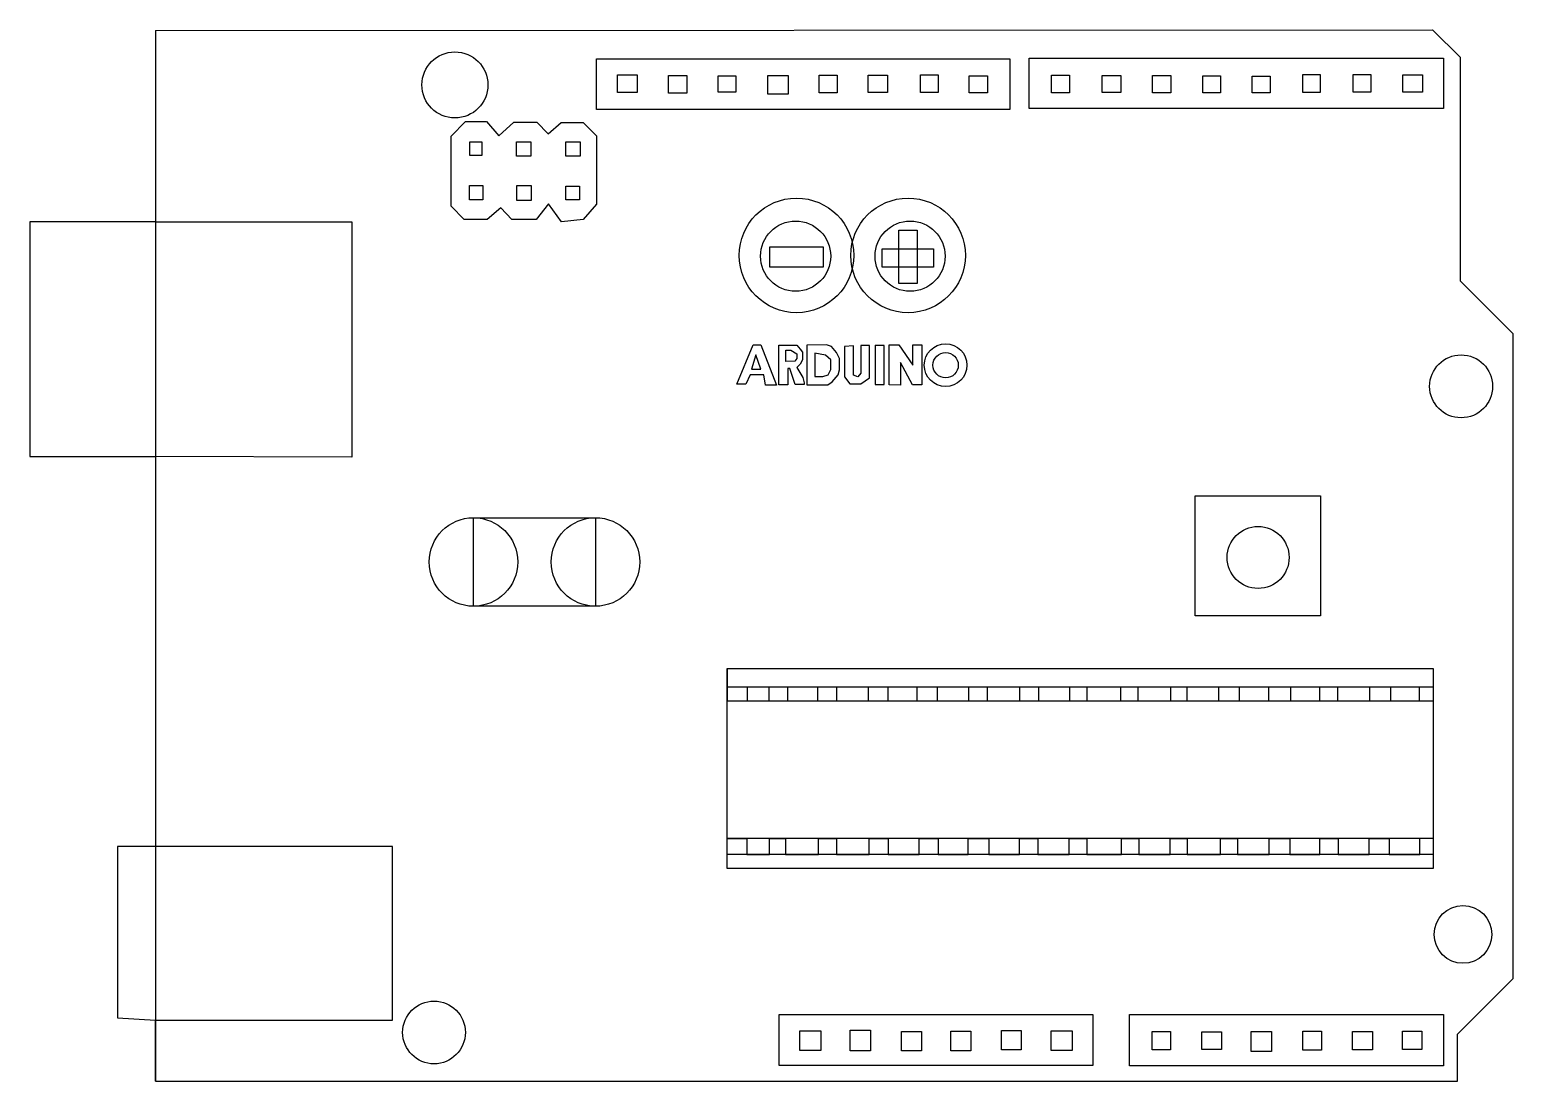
# Model space of a CAD drawing. Header units: millimetres. Extents: x 1492 to 2464, y 1190 to 1879.
import ezdxf

# ---------------------------------------------------------------- set-up
doc = ezdxf.new("R2010")
doc.units = ezdxf.units.MM

msp = doc.modelspace()

# ---------------------------------------------------------------- linework, layer by layer
for p, q in [((1574.4, 1878.4), (2410.76, 1878.93)), ((1574.4, 1878.4), (1574.4, 1753.07)), ((2428.93, 1860.77), (2410.76, 1878.93)), ((2428.93, 1714.36), (2428.93, 1860.77)), ((1767.93, 1809.28), (1777.37, 1818.84)), ((1777.37, 1818.84), (1791.17, 1818.84)), ((1791.17, 1818.84), (1799.29, 1809.52)), ((1799.29, 1809.52), (1809.09, 1818.48)), ((1809.09, 1818.48), (1823.98, 1818.48)), ((1823.98, 1818.48), (1831.61, 1810.73)), ((1831.61, 1810.73), (1840.08, 1818.24)), ((1840.08, 1818.24), (1854.37, 1818.24)), ((1854.37, 1818.24), (1863.21, 1809.52)), ((1767.93, 1763.43), (1767.93, 1809.28)), ((1863.21, 1809.52), (1863.21, 1764.64)), ((1776.53, 1754.59), (1767.93, 1763.43)), ((1800.5, 1762.22), (1791.66, 1754.59)), ((1807.64, 1754.59), (1800.5, 1762.22)), ((1831.73, 1764.88), (1823.74, 1754.59)), ((1840.2, 1753.02), (1831.73, 1764.88)), ((1863.21, 1764.64), (1854.37, 1754.72)), ((1574.4, 1753.07), (1491.93, 1753.07)), ((1491.93, 1753.07), (1491.93, 1599.51)), ((1574.4, 1753.07), (1574.4, 1190.38)), ((1574.4, 1753.07), (1702.85, 1753.07)), ((1702.85, 1753.07), (1702.85, 1599.03)), ((1791.66, 1754.59), (1776.53, 1754.59)), ((1823.74, 1754.59), (1807.64, 1754.59)), ((1854.37, 1754.72), (1840.2, 1753.02)), ((2463.63, 1679.69), (2428.93, 1714.36)), ((1955.17, 1646.76), (1965.8, 1672.54)), ((1965.8, 1672.54), (1970.89, 1672.54)), ((1970.89, 1672.54), (1980.96, 1646.11)), ((1982.6, 1646.46), (1982.6, 1672.32)), ((1982.6, 1672.32), (1994.42, 1672.32)), ((1994.42, 1672.32), (1996.52, 1669.8)), ((2013.81, 1672.65), (2000.92, 1672.41)), ((2000.92, 1672.41), (2000.92, 1646.37)), ((2017.17, 1671.57), (2013.81, 1672.65)), ((2020.44, 1667.56), (2017.17, 1671.57)), ((2031.57, 1671.95), (2025.52, 1671.57)), ((2025.52, 1671.57), (2025.52, 1651.62)), ((2031.57, 1652.74), (2031.57, 1671.95)), ((2041.89, 1672.17), (2036.21, 1672.17)), ((2036.21, 1672.17), (2036.21, 1654.01)), ((2041.89, 1650.95), (2041.89, 1672.17)), ((2045.66, 1672.43), (2045.66, 1646.54)), ((2051.64, 1672.25), (2045.66, 1672.25)), ((2051.64, 1646.54), (2051.64, 1672.25)), ((2054.82, 1646.4), (2054.82, 1672.53)), ((2054.82, 1672.53), (2061.28, 1672.53)), ((2061.28, 1672.53), (2070.25, 1659.35)), ((2070.25, 1659.35), (2070.25, 1672.53)), ((2070.25, 1672.53), (2076.33, 1672.53)), ((2076.33, 1672.53), (2076.33, 1646.31)), ((2463.63, 1257.8), (2463.63, 1679.69)), ((1967.53, 1666.06), (1964.68, 1656.55)), ((1970.79, 1656.55), (1967.53, 1666.06)), ((1987.22, 1661.77), (1987.22, 1669.15)), ((1987.22, 1669.15), (1990.35, 1669.15)), ((1993.06, 1661.82), (1987.22, 1661.77)), ((1990.35, 1669.15), (1994.28, 1666.63)), ((1994.28, 1663.68), (1993.06, 1661.82)), ((1994.28, 1666.63), (1994.28, 1663.68)), ((1996.52, 1669.8), (1998.19, 1667.8)), ((1998.19, 1662.84), (1996.57, 1659.95)), ((1998.19, 1667.8), (1998.19, 1665.41)), ((1998.19, 1665.41), (1998.19, 1662.84)), ((2006.1, 1667.05), (2006.1, 1651.83)), ((2013.06, 1665.93), (2006.1, 1667.05)), ((2016.61, 1662.75), (2013.06, 1665.93)), ((2016.61, 1656.5), (2016.61, 1662.75)), ((2022.26, 1663.64), (2020.44, 1667.56)), ((2022.26, 1656.17), (2022.26, 1663.64)), ((1963.7, 1652.92), (1960.9, 1646.76)), ((1972.66, 1652.92), (1963.7, 1652.92)), ((1964.68, 1656.55), (1970.79, 1656.55)), ((1973.78, 1646.11), (1972.66, 1652.92)), ((1989.79, 1657.04), (1988.44, 1657.04)), ((1988.44, 1657.04), (1988.44, 1646.41)), ((1990.21, 1655.75), (1989.79, 1657.04)), ((1993.25, 1646.55), (1990.21, 1655.75)), ((1996.57, 1659.95), (1994.37, 1657.76)), ((1994.37, 1657.76), (1998.34, 1651.13)), ((2011.33, 1651.83), (2014.93, 1652.9)), ((2014.93, 1652.9), (2016.61, 1656.5)), ((2017.59, 1648.37), (2021.47, 1653.04)), ((2021.47, 1653.04), (2022.26, 1656.17)), ((2034.26, 1651.62), (2031.57, 1652.74)), ((2036.21, 1654.01), (2034.26, 1651.62)), ((2070.11, 1646.31), (2062.3, 1660.98)), ((2062.3, 1660.98), (2062.3, 1646.26)), ((1960.9, 1646.76), (1955.17, 1646.76)), ((1980.96, 1646.11), (1973.78, 1646.11)), ((1988.44, 1646.41), (1982.6, 1646.46)), ((1999.18, 1646.55), (1993.25, 1646.55)), ((1998.34, 1651.13), (1999.18, 1647.72)), ((1999.18, 1647.72), (1999.18, 1646.55)), ((2000.92, 1646.37), (2014.7, 1646.37)), ((2006.1, 1651.83), (2011.33, 1651.83)), ((2014.7, 1646.37), (2017.59, 1648.37)), ((2025.52, 1651.62), (2029.18, 1646.99)), ((2029.18, 1646.99), (2036.36, 1646.99)), ((2036.36, 1646.99), (2041.89, 1650.95)), ((2045.66, 1646.54), (2051.64, 1646.54)), ((2062.3, 1646.26), (2054.82, 1646.4)), ((2076.33, 1646.31), (2070.11, 1646.31)), ((1491.93, 1599.51), (1574.4, 1599.51)), ((1702.85, 1599.03), (1574.4, 1599.51)), ((2255.33, 1496.34), (2255.33, 1573.77)), ((2255.33, 1573.77), (2337.39, 1573.77)), ((2337.39, 1573.77), (2337.39, 1495.25)), ((1782.59, 1530.43), (1782.59, 1559.42)), ((1782.59, 1559.42), (1862.49, 1559.42)), ((1782.59, 1501.44), (1782.59, 1559.42)), ((1862.49, 1559.42), (1862.49, 1501.44)), ((1862.49, 1501.44), (1782.59, 1501.44)), ((2255.33, 1495.25), (2255.33, 1496.34)), ((2337.39, 1495.25), (2255.33, 1495.25)), ((1948.74, 1460.68), (1948.74, 1439.44)), ((1948.74, 1460.68), (1948.74, 1448.74)), ((1948.74, 1448.74), (2411.06, 1448.74)), ((1948.74, 1448.74), (1961.79, 1448.74)), ((1961.79, 1448.74), (1961.79, 1439.44)), ((1976.17, 1439.44), (1976.17, 1448.74)), ((1976.17, 1448.74), (1988.21, 1448.74)), ((1988.21, 1448.74), (1988.21, 1439.44)), ((2008.22, 1439.44), (2008.22, 1448.74)), ((2008.22, 1448.74), (2020.46, 1448.74)), ((2020.46, 1448.74), (2020.46, 1439.44)), ((2041.25, 1439.44), (2041.25, 1448.74)), ((2041.25, 1448.74), (2053.88, 1448.74)), ((2053.88, 1448.74), (2053.88, 1439.44)), ((2073.12, 1439.44), (2073.12, 1448.74)), ((2073.12, 1448.74), (2086.33, 1448.74)), ((2086.33, 1448.74), (2086.33, 1439.44)), ((2107.12, 1439.44), (2107.12, 1448.74)), ((2107.12, 1448.74), (2118.97, 1448.74)), ((2118.97, 1448.74), (2118.97, 1439.44)), ((2140.34, 1439.44), (2140.34, 1448.74)), ((2140.34, 1448.74), (2152.58, 1448.74)), ((2152.58, 1448.74), (2152.58, 1439.44)), ((2173.18, 1439.44), (2173.18, 1448.74)), ((2173.18, 1448.74), (2184.25, 1448.74)), ((2184.25, 1448.74), (2184.25, 1439.44)), ((2206.59, 1439.44), (2206.59, 1448.74)), ((2206.59, 1448.74), (2217.67, 1448.74)), ((2217.67, 1448.74), (2217.67, 1439.44)), ((2239.23, 1439.44), (2239.23, 1448.74)), ((2239.23, 1448.74), (2249.72, 1448.74)), ((2249.72, 1448.74), (2249.72, 1439.44)), ((2270.71, 1439.44), (2270.71, 1448.74)), ((2270.71, 1448.74), (2283.99, 1448.74)), ((2283.99, 1448.74), (2283.99, 1439.44)), ((2303.42, 1439.44), (2303.42, 1448.74)), ((2303.42, 1448.74), (2317.6, 1448.74)), ((2317.6, 1448.74), (2317.6, 1439.44)), ((2336.84, 1439.44), (2336.84, 1448.74)), ((2336.84, 1448.74), (2348.5, 1448.74)), ((2348.5, 1448.74), (2348.5, 1439.44)), ((2369.67, 1439.44), (2369.67, 1448.74)), ((2369.67, 1448.74), (2383.27, 1448.74)), ((2383.27, 1448.74), (2383.27, 1439.44)), ((2402.12, 1439.44), (2402.12, 1448.74)), ((2411.06, 1448.74), (2411.06, 1338.85)), ((1948.74, 1439.44), (2411.06, 1439.44)), ((1961.79, 1439.44), (1976.17, 1439.44)), ((1988.21, 1439.44), (2008.22, 1439.44)), ((2020.46, 1439.44), (2041.25, 1439.44)), ((2053.88, 1439.44), (2073.12, 1439.44)), ((2086.33, 1439.44), (2107.12, 1439.44)), ((2118.97, 1439.44), (2140.34, 1439.44)), ((2152.58, 1439.44), (2173.18, 1439.44)), ((2184.25, 1439.44), (2206.59, 1439.44)), ((2217.67, 1439.44), (2239.23, 1439.44)), ((2249.72, 1439.44), (2270.71, 1439.44)), ((2283.99, 1439.44), (2303.42, 1439.44)), ((2317.6, 1439.44), (2336.84, 1439.44)), ((2348.5, 1439.44), (2369.67, 1439.44)), ((2383.27, 1439.44), (2402.12, 1439.44)), ((2411.06, 1439.44), (2411.06, 1349.41)), ((1574.4, 1344.03), (1549.44, 1344.03)), ((1549.44, 1344.03), (1549.44, 1231.91)), ((1729.47, 1344.03), (1574.4, 1344.03)), ((1729.47, 1230.4), (1729.47, 1344.03)), ((2411.06, 1349.41), (1948.74, 1349.41)), ((1948.74, 1349.41), (1961.61, 1349.41)), ((1961.61, 1349.41), (1961.61, 1338.85)), ((1976.37, 1338.85), (1976.37, 1349.41)), ((1976.37, 1349.41), (1986.86, 1349.41)), ((1986.86, 1349.41), (1986.86, 1338.85)), ((2008.62, 1338.85), (2008.62, 1349.41)), ((2008.62, 1349.41), (2020.28, 1349.41)), ((2020.28, 1349.41), (2020.28, 1338.85)), ((2041.65, 1338.85), (2041.65, 1349.41)), ((2041.65, 1349.41), (2054.09, 1349.41)), ((2054.09, 1349.41), (2054.09, 1338.85)), ((2074.49, 1338.85), (2074.49, 1349.41)), ((2074.49, 1349.41), (2086.92, 1349.41)), ((2086.92, 1349.41), (2086.92, 1338.85)), ((2106.55, 1338.85), (2106.55, 1349.41)), ((2106.55, 1349.41), (2120.15, 1349.41)), ((2120.15, 1349.41), (2120.15, 1338.85)), ((2140.16, 1338.85), (2140.16, 1349.41)), ((2140.16, 1349.41), (2152.2, 1349.41)), ((2152.2, 1349.41), (2152.2, 1338.85)), ((2172.8, 1338.85), (2172.8, 1349.41)), ((2172.8, 1349.41), (2184.26, 1349.41)), ((2184.26, 1349.41), (2184.26, 1338.85)), ((2206.99, 1338.85), (2206.99, 1349.41)), ((2206.99, 1349.41), (2218.26, 1349.41)), ((2218.26, 1349.41), (2218.26, 1338.85)), ((2238.86, 1338.85), (2238.86, 1349.41)), ((2238.86, 1349.41), (2249.93, 1349.41)), ((2249.93, 1349.41), (2249.93, 1338.85)), ((2271.89, 1338.85), (2271.89, 1349.41)), ((2271.89, 1349.41), (2282.96, 1349.41)), ((2282.96, 1349.41), (2282.96, 1338.85)), ((2303.75, 1338.85), (2303.75, 1349.41)), ((2303.75, 1349.41), (2317.16, 1349.41)), ((2317.16, 1349.41), (2317.16, 1338.85)), ((2336.87, 1338.85), (2336.87, 1349.41)), ((2336.87, 1349.41), (2348.91, 1349.41)), ((2348.91, 1349.41), (2348.91, 1338.85)), ((2369.31, 1338.85), (2369.31, 1349.41)), ((2369.31, 1349.41), (2382.33, 1349.41)), ((2382.33, 1349.41), (2382.33, 1338.85)), ((2402.34, 1338.85), (2402.34, 1349.41)), ((2411.06, 1338.85), (1948.74, 1338.85)), ((1961.61, 1338.85), (1976.37, 1338.85)), ((1986.86, 1338.85), (2008.62, 1338.85)), ((2020.28, 1338.85), (2041.65, 1338.85)), ((2054.09, 1338.85), (2074.49, 1338.85)), ((2086.92, 1338.85), (2106.55, 1338.85)), ((2120.15, 1338.85), (2140.16, 1338.85)), ((2152.2, 1338.85), (2172.8, 1338.85)), ((2184.26, 1338.85), (2206.99, 1338.85)), ((2218.26, 1338.85), (2238.86, 1338.85)), ((2249.93, 1338.85), (2271.89, 1338.85)), ((2282.96, 1338.85), (2303.75, 1338.85)), ((2317.16, 1338.85), (2336.87, 1338.85)), ((2348.91, 1338.85), (2369.31, 1338.85)), ((2382.33, 1338.85), (2402.34, 1338.85)), ((2427.01, 1221.2), (2463.63, 1257.8)), ((1549.44, 1231.91), (1574.4, 1230.4)), ((1574.4, 1190.38), (1574.4, 1230.4)), ((1574.4, 1230.4), (1729.47, 1230.4)), ((2427.01, 1190.38), (2427.01, 1221.2)), ((1574.4, 1190.38), (2427.01, 1190.38))]:
    msp.add_line(p, q)
for points in [[(1863.06, 1859.81), (2133.98, 1859.81), (2133.98, 1826.69), (1863.06, 1826.69)], [(2146.49, 1860.39), (2417.8, 1860.39), (2417.8, 1827.27), (2146.49, 1827.27)], [(1877.01, 1849.35), (1889.8, 1849.35), (1889.8, 1837.73), (1877.01, 1837.73)], [(1910.34, 1848.96), (1922.36, 1848.96), (1922.36, 1837.34), (1910.34, 1837.34)], [(1942.9, 1848.77), (1954.33, 1848.77), (1954.33, 1838.12), (1942.9, 1838.12)], [(1975.46, 1848.96), (1988.63, 1848.96), (1988.63, 1836.76), (1975.46, 1836.76)], [(2008.98, 1849.16), (2020.8, 1849.16), (2020.8, 1837.54), (2008.98, 1837.54)], [(2041.15, 1849.16), (2053.75, 1849.16), (2053.75, 1837.73), (2041.15, 1837.73)], [(2075.26, 1849.35), (2086.89, 1849.35), (2086.89, 1837.73), (2075.26, 1837.73)], [(2107.23, 1848.77), (2119.25, 1848.77), (2119.25, 1837.54), (2107.23, 1837.54)], [(2161.22, 1849.16), (2173.04, 1849.16), (2173.04, 1837.54), (2161.22, 1837.54)], [(2194.35, 1848.96), (2206.56, 1848.96), (2206.56, 1837.73), (2194.35, 1837.73)], [(2227.3, 1848.96), (2239.31, 1848.96), (2239.31, 1837.54), (2227.3, 1837.54)], [(2260.24, 1848.77), (2271.87, 1848.77), (2271.87, 1837.54), (2260.24, 1837.54)], [(2292.61, 1848.58), (2304.43, 1848.58), (2304.43, 1837.54), (2292.61, 1837.54)], [(2325.75, 1849.54), (2337.18, 1849.54), (2337.18, 1837.73), (2325.75, 1837.73)], [(2358.69, 1849.54), (2370.32, 1849.54), (2370.32, 1837.92), (2358.69, 1837.92)], [(2391.25, 1849.35), (2404.23, 1849.35), (2404.23, 1837.92), (2391.25, 1837.92)], [(1780.28, 1805.42), (1788.15, 1805.42), (1788.15, 1796.46), (1780.28, 1796.46)], [(1810.79, 1805.54), (1820.23, 1805.54), (1820.23, 1796.1), (1810.79, 1796.1)], [(1843.11, 1805.42), (1852.43, 1805.42), (1852.43, 1796.22), (1843.11, 1796.22)], [(1780.04, 1776.86), (1788.75, 1776.86), (1788.75, 1767.54), (1780.04, 1767.54)], [(1810.91, 1776.86), (1820.35, 1776.86), (1820.35, 1767.06), (1810.91, 1767.06)], [(1842.99, 1776.38), (1852.07, 1776.38), (1852.07, 1767.54), (1842.99, 1767.54)], [(2061.15, 1747.61), (2073.14, 1747.61), (2073.14, 1712.7), (2061.15, 1712.7)], [(1976.62, 1736.67), (2011.7, 1736.67), (2011.7, 1723.35), (1976.62, 1723.35)], [(2050.28, 1735.48), (2083.87, 1735.48), (2083.87, 1723.42), (2050.28, 1723.42)], [(1948.74, 1460.68), (2411.06, 1460.68), (2411.06, 1329.66), (1948.74, 1329.66)], [(1982.71, 1234.11), (2188.34, 1234.11), (2188.34, 1200.8), (1982.71, 1200.8)], [(2212.18, 1234.11), (2418, 1234.11), (2418, 1200.41), (2212.18, 1200.41)], [(1996.35, 1223.4), (2009.99, 1223.4), (2009.99, 1210.54), (1996.35, 1210.54)], [(2029.29, 1223.79), (2042.54, 1223.79), (2042.54, 1210.35), (2029.29, 1210.35)], [(2063.01, 1223.01), (2076.07, 1223.01), (2076.07, 1210.35), (2063.01, 1210.35)], [(2095.17, 1223.2), (2108.23, 1223.2), (2108.23, 1210.35), (2095.17, 1210.35)], [(2128.31, 1223.59), (2141.36, 1223.59), (2141.36, 1210.93), (2128.31, 1210.93)], [(2160.86, 1223.4), (2174.69, 1223.4), (2174.69, 1210.54), (2160.86, 1210.54)], [(2227.19, 1223), (2239.07, 1223), (2239.07, 1210.93), (2227.19, 1210.93)], [(2259.54, 1222.81), (2272.6, 1222.81), (2272.6, 1211.32), (2259.54, 1211.32)], [(2291.9, 1223), (2305.34, 1223), (2305.34, 1209.95), (2291.9, 1209.95)], [(2325.81, 1223.2), (2338.09, 1223.2), (2338.09, 1210.73), (2325.81, 1210.73)], [(2358.36, 1223), (2371.42, 1223), (2371.42, 1210.93), (2358.36, 1210.93)], [(2391.11, 1223.2), (2403.78, 1223.2), (2403.78, 1211.12), (2391.11, 1211.12)]]:
    msp.add_lwpolyline(points, close=True)
for centre, radius in [((1770.44, 1842.75), 21.63), ((1994.16, 1731.13), 37.53), ((2067.25, 1731.13), 37.53), ((1993.57, 1730.65), 22.98), ((2068.55, 1730.65), 22.98), ((2091.83, 1659.25), 13.98), ((2091.83, 1659.25), 8.28), ((2429.42, 1645.41), 20.61), ((1782.59, 1530.43), 28.99), ((1862.49, 1530.43), 28.99), ((2296.48, 1533.36), 20.28), ((2430.66, 1286.57), 18.9), ((1756.76, 1222.38), 20.55)]:
    msp.add_circle(centre, radius)

doc.saveas('drawing.dxf')
